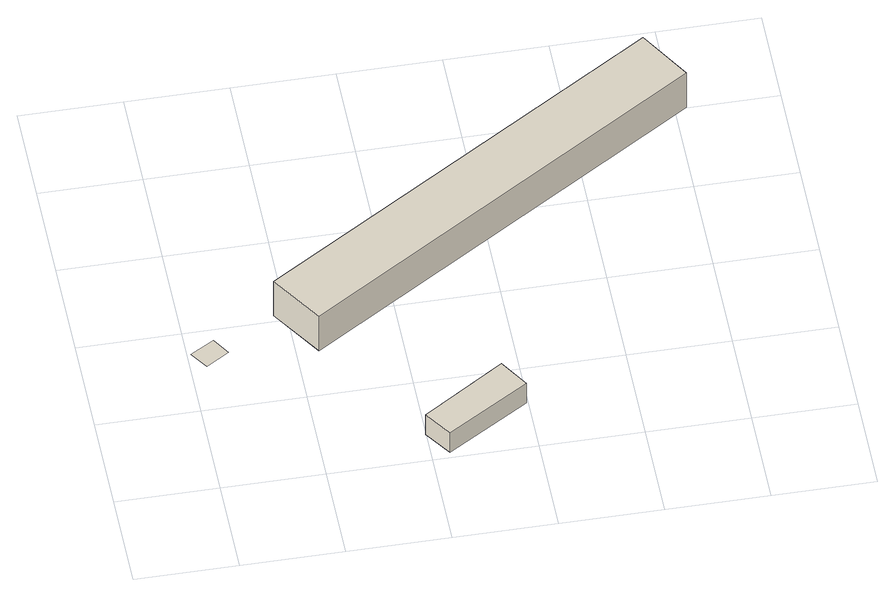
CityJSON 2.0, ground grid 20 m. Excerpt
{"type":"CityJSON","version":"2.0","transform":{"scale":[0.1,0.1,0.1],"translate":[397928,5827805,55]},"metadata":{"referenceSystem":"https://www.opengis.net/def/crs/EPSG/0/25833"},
"CityObjects":{
"building1":{"type":"Building","attributes":{"Gemeindeschluessel":"11000011","BezugspunktDach":"2200","function":"31001_2522","measuredHeight":0.071,"storeysAboveGround":1},"address":[{"country":"Germany","locality":"Berlin","thoroughfareNumber":"20 (1)","thoroughfareName":"Bundesstraße 2"}],"geometry":[{"type":"MultiSurface","lod":"1","boundaries":[[[0,1,2,3]]]}]},
"building2":{"type":"Building","attributes":{"Gemeindeschluessel":"11000011","BezugspunktDach":"2200","function":"31001_2522","measuredHeight":5.23,"storeysAboveGround":1},"address":[{"country":"Germany","locality":"Berlin","thoroughfareNumber":"20 (2)","thoroughfareName":"Bundesstraße 2"}],"geometry":[{"type":"Solid","lod":"1","boundaries":[[[[4,5,6,7]],[[8,9,10,11]],[[8,11,7,6]],[[9,8,6,5]],[[10,9,5,4]],[[11,10,4,7]]]]}]},
"building3":{"type":"Building","attributes":{"Gemeindeschluessel":"11000011","BezugspunktDach":"2200","function":"31001_2522","measuredHeight":9.27,"storeysAboveGround":1},"address":[{"country":"Germany","locality":"Berlin","thoroughfareNumber":"20","thoroughfareName":"Bundesstraße 2"}],"geometry":[{"type":"Solid","lod":"1","boundaries":[[[[12,13,14,15]],[[16,17,18,19]],[[16,19,15,14]],[[17,16,14,13]],[[18,17,13,12]],[[19,18,12,15]]]]}]}
},
"vertices":[
[29,300,11],[75,328,11],[53,364,11],[5,336,11],
[433,6,61],[595,105,61],[558,164,61],[396,60,61],[558,164,9],[595,105,9],[433,6,9],[396,60,9],
[242,312,93],[1022,801,93],[959,905,93],[175,415,93],[959,905,1],[1022,801,1],[242,312,1],[175,415,1]
]}
